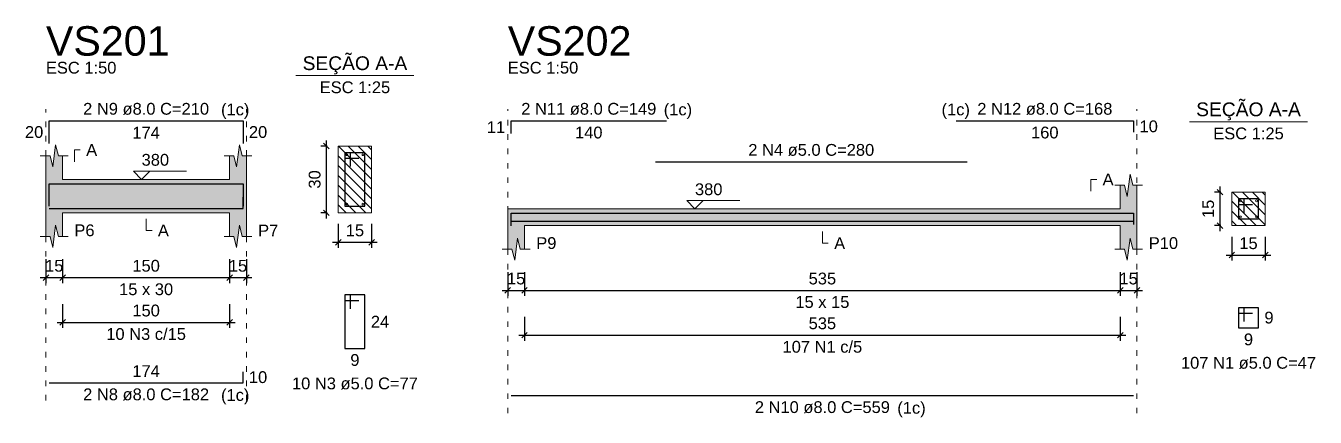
# Model space of a CAD drawing. Header units: inches. Extents: x -52 to 802, y -168 to 85.
# Drawn here: x 186.43 to 209.58, y -108.77 to -101.73 of the extents above; entities that cross this region are included whole.
import ezdxf

# ---------------------------------------------------------------- set-up
doc = ezdxf.new("R2010")
doc.units = ezdxf.units.IN
doc.header["$MEASUREMENT"] = 0
doc.linetypes.add('DOT2', pattern=[3.175, 0, -3.175])
for name, color, linetype, lineweight in [('Descrição da armadura', 7, 'Continuous', 5), ('DT-Barras na forma', 2, 'Continuous', 30), ('DT-Barras no corte', 5, 'Continuous', 5), ('DT-Barras rebatidas', 2, 'Continuous', 30), ('DT-Cotas', 9, 'Continuous', 5), ('DT-Forma', 5, 'Continuous', 5), ('DT-Hachura forma vigas', 252, 'Continuous', 5), ('DT-Hachura seção vigas', 252, 'Continuous', 5), ('DT-Pontilhado', 9, 'DOT2', 5), ('DT-Textos', 7, 'Continuous', 5), ('DT-Título', 3, 'Continuous', 20), ('Textos armaduras', 7, 'Continuous', 5)]:
    doc.layers.add(name, color=color, linetype=linetype, lineweight=lineweight)
doc.styles.add('Arial', font='arial.ttf')
doc.styles.get("Standard").update_dxf_attribs({"font": 'arial.ttf'})
doc.dimstyles.new('UM_25.000000', dxfattribs={"dimtxt": 0.18, "dimasz": 0.1, "dimexe": 0.1, "dimexo": 0.2, "dimgap": 0, "dimtad": 1, "dimtih": 1, "dimtoh": 1, "dimdec": 1, "dimlfac": 25, "dimzin": 0, "dimdsep": 46, "dimtxsty": 'Standard', "dimcen": 0.09, "dimdle": 0.1, "dimadec": 1, "dimazin": 2, "dimtfac": 1, "dimtdec": 4, "dimtofl": 0, "dimtmove": 0, "dimatfit": 3, "dimfxl": 1, "dimtolj": 1, "dimarcsym": 0})
doc.dimstyles.new('UM_50.000000', dxfattribs={"dimtxt": 0.18, "dimasz": 0.1, "dimexe": 0.1, "dimexo": 0.2, "dimgap": 0, "dimtad": 1, "dimtih": 1, "dimtoh": 1, "dimdec": 1, "dimlfac": 50, "dimzin": 0, "dimdsep": 46, "dimtxsty": 'Standard', "dimcen": 0.09, "dimdle": 0.1, "dimadec": 1, "dimazin": 2, "dimtfac": 1, "dimtdec": 4, "dimtofl": 0, "dimtmove": 0, "dimatfit": 3, "dimfxl": 1, "dimtolj": 1, "dimarcsym": 0})

# ---------------------------------------------------------------- blocks, each defined once
blk = doc.blocks.new('_Oblique')
at = {"color": 0, "linetype": 'ByBlock', "lineweight": -2}
blk.add_line((-0.5, -0.5), (0.5, 0.5), dxfattribs=at)
blk = doc.blocks.new('*D1111')
at = {"layer": 'Defpoints', "color": 0, "transparency": 16777216}
for p in [(186.789, -105.731), (187.089, -105.731), (187.089, -106.26)]:
    blk.add_point(p, dxfattribs=at)
at = {"layer": 'DT-Cotas', "color": 0, "lineweight": -2, "transparency": 16777216}
for p, q in [((186.789, -105.931), (186.789, -106.36)), ((187.089, -105.931), (187.089, -106.36)), ((186.689, -106.26), (187.189, -106.26))]:
    blk.add_line(p, q, dxfattribs=at)
at = {"layer": 'DT-Cotas', "color": 0, "lineweight": -2, "transparency": 16777216, "xscale": 0.1, "yscale": 0.1, "zscale": 0.1, "rotation": 180}
blk.add_blockref('_Oblique', (186.789, -106.26), dxfattribs=at)
at = {"layer": 'DT-Cotas', "color": 0, "lineweight": -2, "transparency": 16777216, "xscale": 0.1, "yscale": 0.1, "zscale": 0.1}
blk.add_blockref('_Oblique', (187.089, -106.26), dxfattribs=at)
at = {"layer": 'DT-Cotas', "transparency": 16777216, "insert": (186.939, -106.049), "char_height": 0.2118, "attachment_point": 5, "rotation": 0.0057, "style": 'Arial'}
blk.add_mtext('\\A1;15', dxfattribs=at)
blk = doc.blocks.new('*D1112')
at = {"layer": 'Defpoints', "color": 0, "transparency": 16777216}
for p in [(187.089, -105.731), (190.089, -105.731), (190.089, -106.26)]:
    blk.add_point(p, dxfattribs=at)
at = {"layer": 'DT-Cotas', "color": 0, "lineweight": -2, "transparency": 16777216}
for p, q in [((187.089, -105.931), (187.089, -106.36)), ((190.089, -105.931), (190.089, -106.36)), ((186.989, -106.26), (190.189, -106.26))]:
    blk.add_line(p, q, dxfattribs=at)
at = {"layer": 'DT-Cotas', "color": 0, "lineweight": -2, "transparency": 16777216, "xscale": 0.1, "yscale": 0.1, "zscale": 0.1, "rotation": 180}
blk.add_blockref('_Oblique', (187.089, -106.26), dxfattribs=at)
at = {"layer": 'DT-Cotas', "color": 0, "lineweight": -2, "transparency": 16777216, "xscale": 0.1, "yscale": 0.1, "zscale": 0.1}
blk.add_blockref('_Oblique', (190.089, -106.26), dxfattribs=at)
at = {"layer": 'DT-Cotas', "transparency": 16777216, "insert": (188.589, -106.049), "char_height": 0.2118, "attachment_point": 5, "rotation": 0.0057, "style": 'Arial'}
blk.add_mtext('\\A1;150', dxfattribs=at)
blk = doc.blocks.new('*D1113')
at = {"layer": 'Defpoints', "color": 0, "transparency": 16777216}
for p in [(190.089, -105.731), (190.389, -105.731), (190.389, -106.26)]:
    blk.add_point(p, dxfattribs=at)
at = {"layer": 'DT-Cotas', "color": 0, "lineweight": -2, "transparency": 16777216}
for p, q in [((190.089, -105.931), (190.089, -106.36)), ((190.389, -105.931), (190.389, -106.36)), ((189.989, -106.26), (190.489, -106.26))]:
    blk.add_line(p, q, dxfattribs=at)
at = {"layer": 'DT-Cotas', "color": 0, "lineweight": -2, "transparency": 16777216, "xscale": 0.1, "yscale": 0.1, "zscale": 0.1, "rotation": 180}
blk.add_blockref('_Oblique', (190.089, -106.26), dxfattribs=at)
at = {"layer": 'DT-Cotas', "color": 0, "lineweight": -2, "transparency": 16777216, "xscale": 0.1, "yscale": 0.1, "zscale": 0.1}
blk.add_blockref('_Oblique', (190.389, -106.26), dxfattribs=at)
at = {"layer": 'DT-Cotas', "transparency": 16777216, "insert": (190.239, -106.049), "char_height": 0.2118, "attachment_point": 5, "rotation": 0.0057, "style": 'Arial'}
blk.add_mtext('\\A1;15', dxfattribs=at)
blk = doc.blocks.new('*D1114')
at = {"layer": 'Defpoints', "color": 0, "transparency": 16777216}
for p in [(187.089, -106.536), (190.089, -106.536), (190.089, -107.065)]:
    blk.add_point(p, dxfattribs=at)
at = {"layer": 'DT-Cotas', "color": 0, "lineweight": -2, "transparency": 16777216}
for p, q in [((187.089, -106.736), (187.089, -107.165)), ((190.089, -106.736), (190.089, -107.165)), ((186.989, -107.065), (190.189, -107.065))]:
    blk.add_line(p, q, dxfattribs=at)
at = {"layer": 'DT-Cotas', "color": 0, "lineweight": -2, "transparency": 16777216, "xscale": 0.1, "yscale": 0.1, "zscale": 0.1, "rotation": 180}
blk.add_blockref('_Oblique', (187.089, -107.065), dxfattribs=at)
at = {"layer": 'DT-Cotas', "color": 0, "lineweight": -2, "transparency": 16777216, "xscale": 0.1, "yscale": 0.1, "zscale": 0.1}
blk.add_blockref('_Oblique', (190.089, -107.065), dxfattribs=at)
at = {"layer": 'DT-Cotas', "transparency": 16777216, "insert": (188.589, -106.853), "char_height": 0.2118, "attachment_point": 5, "rotation": 0.0057, "style": 'Arial'}
blk.add_mtext('\\A1;150', dxfattribs=at)
blk = doc.blocks.new('*D1115')
at = {"layer": 'Defpoints', "color": 0, "transparency": 16777216}
for p in [(191.827, -103.896), (192.039, -103.896), (192.039, -105.096)]:
    blk.add_point(p, dxfattribs=at)
at = {"layer": 'DT-Cotas', "color": 0, "lineweight": -2, "transparency": 16777216}
for p, q in [((191.839, -103.896), (191.727, -103.896)), ((191.827, -105.196), (191.827, -103.796)), ((191.839, -105.096), (191.727, -105.096))]:
    blk.add_line(p, q, dxfattribs=at)
at = {"layer": 'DT-Cotas', "color": 0, "lineweight": -2, "transparency": 16777216, "xscale": 0.1, "yscale": 0.1, "zscale": 0.1}
for p, rotation in [((191.827, -103.896), 90), ((191.827, -105.096), 270)]:
    blk.add_blockref('_Oblique', p, dxfattribs=dict(at, rotation=rotation))
at = {"layer": 'DT-Cotas', "transparency": 16777216, "insert": (191.616, -104.496), "char_height": 0.2118, "attachment_point": 5, "rotation": 90, "style": 'Arial'}
blk.add_mtext('\\A1;30', dxfattribs=at)
blk = doc.blocks.new('*D1116')
at = {"layer": 'Defpoints', "color": 0, "transparency": 16777216}
for p in [(192.039, -105.096), (192.639, -105.096), (192.639, -105.625)]:
    blk.add_point(p, dxfattribs=at)
at = {"layer": 'DT-Cotas', "color": 0, "lineweight": -2, "transparency": 16777216}
for p, q in [((192.039, -105.296), (192.039, -105.725)), ((192.639, -105.296), (192.639, -105.725)), ((191.939, -105.625), (192.739, -105.625))]:
    blk.add_line(p, q, dxfattribs=at)
at = {"layer": 'DT-Cotas', "color": 0, "lineweight": -2, "transparency": 16777216, "xscale": 0.1, "yscale": 0.1, "zscale": 0.1, "rotation": 180}
blk.add_blockref('_Oblique', (192.039, -105.625), dxfattribs=at)
at = {"layer": 'DT-Cotas', "color": 0, "lineweight": -2, "transparency": 16777216, "xscale": 0.1, "yscale": 0.1, "zscale": 0.1}
blk.add_blockref('_Oblique', (192.639, -105.625), dxfattribs=at)
at = {"layer": 'DT-Cotas', "transparency": 16777216, "insert": (192.339, -105.413), "char_height": 0.2118, "attachment_point": 5, "rotation": 0.0057, "style": 'Arial'}
blk.add_mtext('\\A1;15', dxfattribs=at)
blk = doc.blocks.new('*D1079')
at = {"layer": 'Defpoints', "color": 0, "transparency": 16777216}
for p in [(195.084, -105.96), (195.384, -105.96), (195.384, -106.49)]:
    blk.add_point(p, dxfattribs=at)
at = {"layer": 'DT-Cotas', "color": 0, "lineweight": -2, "transparency": 16777216}
for p, q in [((195.084, -106.16), (195.084, -106.59)), ((195.384, -106.16), (195.384, -106.59)), ((194.984, -106.49), (195.484, -106.49))]:
    blk.add_line(p, q, dxfattribs=at)
at = {"layer": 'DT-Cotas', "color": 0, "lineweight": -2, "transparency": 16777216, "xscale": 0.1, "yscale": 0.1, "zscale": 0.1, "rotation": 180}
blk.add_blockref('_Oblique', (195.084, -106.49), dxfattribs=at)
at = {"layer": 'DT-Cotas', "color": 0, "lineweight": -2, "transparency": 16777216, "xscale": 0.1, "yscale": 0.1, "zscale": 0.1}
blk.add_blockref('_Oblique', (195.384, -106.49), dxfattribs=at)
at = {"layer": 'DT-Cotas', "transparency": 16777216, "insert": (195.234, -106.278), "char_height": 0.2118, "attachment_point": 5, "rotation": 0.0057, "style": 'Arial'}
blk.add_mtext('\\A1;15', dxfattribs=at)
blk = doc.blocks.new('*D1080')
at = {"layer": 'Defpoints', "color": 0, "transparency": 16777216}
for p in [(195.384, -105.96), (206.084, -105.96), (206.084, -106.49)]:
    blk.add_point(p, dxfattribs=at)
at = {"layer": 'DT-Cotas', "color": 0, "lineweight": -2, "transparency": 16777216}
for p, q in [((195.384, -106.16), (195.384, -106.59)), ((206.084, -106.16), (206.084, -106.59)), ((195.284, -106.49), (206.184, -106.49))]:
    blk.add_line(p, q, dxfattribs=at)
at = {"layer": 'DT-Cotas', "color": 0, "lineweight": -2, "transparency": 16777216, "xscale": 0.1, "yscale": 0.1, "zscale": 0.1, "rotation": 180}
blk.add_blockref('_Oblique', (195.384, -106.49), dxfattribs=at)
at = {"layer": 'DT-Cotas', "color": 0, "lineweight": -2, "transparency": 16777216, "xscale": 0.1, "yscale": 0.1, "zscale": 0.1}
blk.add_blockref('_Oblique', (206.084, -106.49), dxfattribs=at)
at = {"layer": 'DT-Cotas', "transparency": 16777216, "insert": (200.734, -106.278), "char_height": 0.2118, "attachment_point": 5, "rotation": 0.0057, "style": 'Arial'}
blk.add_mtext('\\A1;535', dxfattribs=at)
blk = doc.blocks.new('*D1081')
at = {"layer": 'Defpoints', "color": 0, "transparency": 16777216}
for p in [(206.084, -105.96), (206.384, -105.96), (206.384, -106.49)]:
    blk.add_point(p, dxfattribs=at)
at = {"layer": 'DT-Cotas', "color": 0, "lineweight": -2, "transparency": 16777216}
for p, q in [((206.084, -106.16), (206.084, -106.59)), ((206.384, -106.16), (206.384, -106.59)), ((205.984, -106.49), (206.484, -106.49))]:
    blk.add_line(p, q, dxfattribs=at)
at = {"layer": 'DT-Cotas', "color": 0, "lineweight": -2, "transparency": 16777216, "xscale": 0.1, "yscale": 0.1, "zscale": 0.1, "rotation": 180}
blk.add_blockref('_Oblique', (206.084, -106.49), dxfattribs=at)
at = {"layer": 'DT-Cotas', "color": 0, "lineweight": -2, "transparency": 16777216, "xscale": 0.1, "yscale": 0.1, "zscale": 0.1}
blk.add_blockref('_Oblique', (206.384, -106.49), dxfattribs=at)
at = {"layer": 'DT-Cotas', "transparency": 16777216, "insert": (206.234, -106.278), "char_height": 0.2118, "attachment_point": 5, "rotation": 0.0057, "style": 'Arial'}
blk.add_mtext('\\A1;15', dxfattribs=at)
blk = doc.blocks.new('*D1082')
at = {"layer": 'Defpoints', "color": 0, "transparency": 16777216}
for p in [(195.384, -106.765), (206.084, -106.765), (206.084, -107.295)]:
    blk.add_point(p, dxfattribs=at)
at = {"layer": 'DT-Cotas', "color": 0, "lineweight": -2, "transparency": 16777216}
for p, q in [((195.384, -106.965), (195.384, -107.395)), ((206.084, -106.965), (206.084, -107.395)), ((195.284, -107.295), (206.184, -107.295))]:
    blk.add_line(p, q, dxfattribs=at)
at = {"layer": 'DT-Cotas', "color": 0, "lineweight": -2, "transparency": 16777216, "xscale": 0.1, "yscale": 0.1, "zscale": 0.1, "rotation": 180}
blk.add_blockref('_Oblique', (195.384, -107.295), dxfattribs=at)
at = {"layer": 'DT-Cotas', "color": 0, "lineweight": -2, "transparency": 16777216, "xscale": 0.1, "yscale": 0.1, "zscale": 0.1}
blk.add_blockref('_Oblique', (206.084, -107.295), dxfattribs=at)
at = {"layer": 'DT-Cotas', "transparency": 16777216, "insert": (200.734, -107.083), "char_height": 0.2118, "attachment_point": 5, "rotation": 0.0057, "style": 'Arial'}
blk.add_mtext('\\A1;535', dxfattribs=at)
blk = doc.blocks.new('*D1083')
at = {"layer": 'Defpoints', "color": 0, "transparency": 16777216}
for p in [(207.875, -104.725), (208.087, -104.725), (208.087, -105.325)]:
    blk.add_point(p, dxfattribs=at)
at = {"layer": 'DT-Cotas', "color": 0, "lineweight": -2, "transparency": 16777216}
for p, q in [((207.875, -105.425), (207.875, -104.625)), ((207.887, -104.725), (207.775, -104.725)), ((207.887, -105.325), (207.775, -105.325))]:
    blk.add_line(p, q, dxfattribs=at)
at = {"layer": 'DT-Cotas', "color": 0, "lineweight": -2, "transparency": 16777216, "xscale": 0.1, "yscale": 0.1, "zscale": 0.1}
for p, rotation in [((207.875, -104.725), 90), ((207.875, -105.325), 270)]:
    blk.add_blockref('_Oblique', p, dxfattribs=dict(at, rotation=rotation))
at = {"layer": 'DT-Cotas', "transparency": 16777216, "insert": (207.663, -105.025), "char_height": 0.2118, "attachment_point": 5, "rotation": 90, "style": 'Arial'}
blk.add_mtext('\\A1;15', dxfattribs=at)
blk = doc.blocks.new('*D1084')
at = {"layer": 'Defpoints', "color": 0, "transparency": 16777216}
for p in [(208.087, -105.325), (208.687, -105.325), (208.687, -105.855)]:
    blk.add_point(p, dxfattribs=at)
at = {"layer": 'DT-Cotas', "color": 0, "lineweight": -2, "transparency": 16777216}
for p, q in [((208.087, -105.525), (208.087, -105.955)), ((208.687, -105.525), (208.687, -105.955)), ((207.987, -105.855), (208.787, -105.855))]:
    blk.add_line(p, q, dxfattribs=at)
at = {"layer": 'DT-Cotas', "color": 0, "lineweight": -2, "transparency": 16777216, "xscale": 0.1, "yscale": 0.1, "zscale": 0.1, "rotation": 180}
blk.add_blockref('_Oblique', (208.087, -105.855), dxfattribs=at)
at = {"layer": 'DT-Cotas', "color": 0, "lineweight": -2, "transparency": 16777216, "xscale": 0.1, "yscale": 0.1, "zscale": 0.1}
blk.add_blockref('_Oblique', (208.687, -105.855), dxfattribs=at)
at = {"layer": 'DT-Cotas', "transparency": 16777216, "insert": (208.387, -105.643), "char_height": 0.2118, "attachment_point": 5, "rotation": 0.0057, "style": 'Arial'}
blk.add_mtext('\\A1;15', dxfattribs=at)

msp = doc.modelspace()

# ---------------------------------------------------------------- hatches: boundary and pattern name
at = {"layer": 'DT-Hachura forma vigas', "linetype": 'Continuous'}
for points in [[(190.389, -105.5191), (190.389, -105.0955), (190.389, -104.4955), (190.389, -104.0719), (190.314, -104.0719), (190.264, -103.8719), (190.214, -104.2719), (190.164, -104.0719), (190.089, -104.0719), (190.089, -104.4955), (187.089, -104.4955), (187.089, -104.0719), (187.014, -104.0719), (186.964, -103.8719), (186.914, -104.2719), (186.864, -104.0719), (186.789, -104.0719), (186.789, -104.4955), (186.789, -105.0955), (186.789, -105.5191), (186.864, -105.5191), (186.914, -105.7191), (186.964, -105.3191), (187.014, -105.5191), (187.089, -105.5191), (187.089, -105.0955), (190.089, -105.0955), (190.089, -105.5191), (190.164, -105.5191), (190.214, -105.7191), (190.264, -105.3191), (190.314, -105.5191), (190.389, -105.5191)], [(206.3841, -105.7486), (206.3841, -105.325), (206.3841, -105.025), (206.3841, -104.6014), (206.3091, -104.6014), (206.2591, -104.4014), (206.2091, -104.8014), (206.1591, -104.6014), (206.0841, -104.6014), (206.0841, -105.025), (195.3841, -105.025), (195.0841, -105.025), (195.0841, -105.325), (195.0841, -105.7486), (195.1591, -105.7486), (195.2091, -105.9486), (195.2591, -105.5486), (195.3091, -105.7486), (195.3841, -105.7486), (195.3841, -105.325), (206.0841, -105.325), (206.0841, -105.7486), (206.1591, -105.7486), (206.2091, -105.9486), (206.2591, -105.5486), (206.3091, -105.7486), (206.3841, -105.7486)]]:
    msp.add_hatch(color=256, dxfattribs=at).paths.add_polyline_path(points)
at = {"layer": 'DT-Hachura seção vigas', "linetype": 'Continuous'}
h = msp.add_hatch(dxfattribs=at)
h.set_pattern_fill('ANSI31', color=256, angle=90, style=0)
h.set_pattern_definition([(135, (158.88351, -400.24954), (-0.08838835, -0.08838835), [])])
h.paths.add_polyline_path([(192.0392, -105.0955), (192.0392, -105.0955), (192.6392, -105.0955), (192.6392, -103.8955), (192.0392, -103.8955), (192.0392, -105.0955)])
h = msp.add_hatch(dxfattribs=at)
h.set_pattern_fill('ANSI31', color=256, angle=90, style=0)
h.set_pattern_definition([(135, (159.61895, -400.24954), (-0.08838835, -0.08838835), [])])
h.paths.add_polyline_path([(208.0868, -105.325), (208.0868, -105.325), (208.6868, -105.325), (208.6868, -104.725), (208.0868, -104.725), (208.0868, -105.325)])

# ---------------------------------------------------------------- linework, layer by layer
at = {"layer": 'DT-Barras na forma'}
for p, q in [((192.2592, -104.0155), (192.1592, -104.0155)), ((192.1592, -104.0155), (192.1592, -104.9755)), ((192.5192, -104.0155), (192.1592, -104.0155)), ((192.1592, -104.0155), (192.1592, -104.1155)), ((192.1592, -104.1155), (192.4092, -104.1155)), ((192.2592, -104.2655), (192.2592, -104.0155)), ((192.5192, -104.9755), (192.5192, -104.0155)), ((208.3068, -104.845), (208.2068, -104.845)), ((208.2068, -104.845), (208.2068, -105.205)), ((208.5668, -104.845), (208.2068, -104.845)), ((208.2068, -104.845), (208.2068, -104.945)), ((208.3068, -105.095), (208.3068, -104.845)), ((208.5668, -105.205), (208.5668, -104.845)), ((192.1592, -104.9755), (192.5192, -104.9755)), ((208.2068, -104.945), (208.4568, -104.945)), ((208.2068, -105.205), (208.5668, -105.205))]:
    msp.add_line(p, q, dxfattribs=at)
for points in [[(186.849, -104.9782), (186.849, -104.5735), (190.329, -104.5735), (190.329, -104.9782)], [(186.849, -105.0175), (190.329, -105.0175), (190.329, -104.8175)], [(195.1441, -105.327), (195.1441, -105.103), (197.9341, -105.103)], [(197.7341, -105.1), (203.3341, -105.1)], [(203.1341, -105.103), (206.3241, -105.103), (206.3241, -105.303)], [(195.1441, -105.247), (206.3241, -105.247)]]:
    msp.add_lwpolyline(points, dxfattribs=at)
at = {"layer": 'DT-Barras no corte'}
for centre in [(192.1952, -104.0515), (192.4832, -104.0515), (208.2428, -104.881), (208.5308, -104.881), (192.1952, -104.9395), (192.4832, -104.9395), (208.2428, -105.169), (208.5308, -105.169)]:
    msp.add_circle(centre, 0.016, dxfattribs=at)
at = {"layer": 'DT-Barras rebatidas'}
for p, q in [((186.849, -103.8486), (186.849, -103.4439)), ((186.849, -103.4439), (190.329, -103.4439)), ((190.329, -103.4439), (190.329, -103.8486)), ((195.1441, -103.6679), (195.1441, -103.4439)), ((195.1441, -103.4439), (197.9341, -103.4439)), ((203.1341, -103.4439), (206.3241, -103.4439)), ((206.3241, -103.4439), (206.3241, -103.6439)), ((197.7341, -104.1822), (203.3341, -104.1822)), ((192.2592, -106.5722), (192.1592, -106.5722)), ((192.1592, -106.5722), (192.1592, -107.5322)), ((192.5192, -106.5722), (192.1592, -106.5722)), ((192.1592, -106.5722), (192.1592, -106.6722)), ((192.1592, -106.6722), (192.4092, -106.6722)), ((192.2592, -106.8222), (192.2592, -106.5722)), ((192.5192, -107.5322), (192.5192, -106.5722)), ((208.3068, -106.8017), (208.2068, -106.8017)), ((208.2068, -106.8017), (208.2068, -107.1617)), ((208.5668, -106.8017), (208.2068, -106.8017)), ((208.2068, -106.8017), (208.2068, -106.9017)), ((208.2068, -106.9017), (208.4568, -106.9017)), ((208.3068, -107.0517), (208.3068, -106.8017)), ((208.5668, -107.1617), (208.5668, -106.8017)), ((208.2068, -107.1617), (208.5668, -107.1617)), ((192.1592, -107.5322), (192.5192, -107.5322)), ((190.329, -108.1522), (190.329, -107.9522)), ((186.849, -108.1522), (190.329, -108.1522)), ((195.1441, -108.3817), (206.3241, -108.3817))]:
    msp.add_line(p, q, dxfattribs=at)
at = {"layer": 'DT-Forma'}
for p, q in [((186.914, -104.2719), (186.964, -103.8719)), ((186.964, -103.8719), (187.014, -104.0719)), ((190.214, -104.2719), (190.264, -103.8719)), ((190.264, -103.8719), (190.314, -104.0719)), ((192.6392, -103.8955), (192.0392, -103.8955)), ((192.0392, -103.8955), (192.0392, -103.8955)), ((192.0392, -103.8955), (192.0392, -105.0955)), ((192.6392, -105.0955), (192.6392, -103.8955)), ((192.6392, -103.8955), (192.6392, -103.8955)), ((186.689, -104.0719), (186.864, -104.0719)), ((186.789, -104.4955), (186.789, -104.0719)), ((186.864, -104.0719), (186.914, -104.2719)), ((187.014, -104.0719), (187.189, -104.0719)), ((187.089, -104.0719), (187.089, -104.4955)), ((189.989, -104.0719), (190.164, -104.0719)), ((190.089, -104.4955), (190.089, -104.0719)), ((190.164, -104.0719), (190.214, -104.2719)), ((190.314, -104.0719), (190.489, -104.0719)), ((190.389, -104.0719), (190.389, -104.4955)), ((206.2091, -104.8014), (206.2591, -104.4014)), ((206.2591, -104.4014), (206.3091, -104.6014)), ((187.089, -104.4955), (190.089, -104.4955)), ((205.9841, -104.6014), (206.1591, -104.6014)), ((206.0841, -105.025), (206.0841, -104.6014)), ((206.1591, -104.6014), (206.2091, -104.8014)), ((206.3091, -104.6014), (206.4841, -104.6014)), ((206.3841, -104.6014), (206.3841, -105.025)), ((208.6868, -104.725), (208.0868, -104.725)), ((208.0868, -104.725), (208.0868, -104.725)), ((208.0868, -104.725), (208.0868, -105.325)), ((208.6868, -105.325), (208.6868, -104.725)), ((208.6868, -104.725), (208.6868, -104.725)), ((186.789, -105.0955), (186.789, -105.5191)), ((187.089, -105.5191), (187.089, -105.0955)), ((187.089, -105.0955), (190.089, -105.0955)), ((190.089, -105.0955), (190.089, -105.5191)), ((190.389, -105.5191), (190.389, -105.0955)), ((192.0392, -105.0955), (192.6392, -105.0955)), ((192.0392, -105.0955), (192.0392, -105.0955)), ((192.6392, -105.0955), (192.6392, -105.0955)), ((195.0841, -105.025), (195.3841, -105.025)), ((195.3841, -105.025), (206.0841, -105.025)), ((186.914, -105.7191), (186.964, -105.3191)), ((186.964, -105.3191), (187.014, -105.5191)), ((190.214, -105.7191), (190.264, -105.3191)), ((190.264, -105.3191), (190.314, -105.5191)), ((195.0841, -105.325), (195.0841, -105.7486)), ((195.3841, -105.7486), (195.3841, -105.325)), ((195.3841, -105.325), (206.0841, -105.325)), ((206.0841, -105.325), (206.0841, -105.7486)), ((206.3841, -105.7486), (206.3841, -105.325)), ((208.0868, -105.325), (208.6868, -105.325)), ((208.0868, -105.325), (208.0868, -105.325)), ((208.6868, -105.325), (208.6868, -105.325)), ((186.689, -105.5191), (186.864, -105.5191)), ((186.864, -105.5191), (186.914, -105.7191)), ((187.014, -105.5191), (187.189, -105.5191)), ((189.989, -105.5191), (190.164, -105.5191)), ((190.164, -105.5191), (190.214, -105.7191)), ((190.314, -105.5191), (190.489, -105.5191)), ((195.2091, -105.9486), (195.2591, -105.5486)), ((195.2591, -105.5486), (195.3091, -105.7486)), ((206.2091, -105.9486), (206.2591, -105.5486)), ((206.2591, -105.5486), (206.3091, -105.7486)), ((194.9841, -105.7486), (195.1591, -105.7486)), ((195.1591, -105.7486), (195.2091, -105.9486)), ((195.3091, -105.7486), (195.4841, -105.7486)), ((205.9841, -105.7486), (206.1591, -105.7486)), ((206.1591, -105.7486), (206.2091, -105.9486)), ((206.3091, -105.7486), (206.4841, -105.7486))]:
    msp.add_line(p, q, dxfattribs=at)
at = {"layer": 'DT-Forma', "linetype": 'Continuous'}
for p, q in [((186.789, -105.0955), (186.789, -104.4955)), ((190.389, -104.4955), (190.389, -105.0955)), ((195.0841, -105.325), (195.0841, -105.025)), ((206.3841, -105.025), (206.3841, -105.325))]:
    msp.add_line(p, q, dxfattribs=at)
at = {"layer": 'DT-Pontilhado', "ltscale": 0.05}
for p, q in [((186.789, -108.4699), (186.789, -103.2321)), ((190.389, -108.4699), (190.389, -103.2321)), ((195.0841, -108.6994), (195.0841, -103.2321)), ((206.3841, -108.6994), (206.3841, -103.2321))]:
    msp.add_line(p, q, dxfattribs=at)
at = {"layer": 'DT-Textos'}
for p, q in [((191.2802, -102.6306), (193.3982, -102.6306)), ((207.3278, -103.4601), (209.4458, -103.4601))]:
    msp.add_line(p, q, dxfattribs=at)
for points in [[(187.3008, -104.1778), (187.3008, -103.966), (187.4067, -103.966)], [(188.6562, -104.3473), (188.5079, -104.4955), (188.3597, -104.3473), (189.3128, -104.3473)], [(205.5546, -104.7073), (205.5546, -104.4955), (205.6605, -104.4955)], [(198.5941, -104.8768), (198.4459, -105.025), (198.2976, -104.8768), (199.2507, -104.8768)], [(188.589, -105.2014), (188.589, -105.4132), (188.6949, -105.4132)], [(200.7341, -105.4309), (200.7341, -105.6427), (200.84, -105.6427)]]:
    msp.add_lwpolyline(points, dxfattribs=at)

# ---------------------------------------------------------------- texts
at = {"layer": 'Descrição da armadura', "linetype": 'Continuous', "char_height": 0.2118, "attachment_point": 8, "line_spacing_factor": 0.798, "style": 'Arial'}
for s, insert, width in [('2 N9 ø8.0 C=210', (188.589, -103.338), 4.534748), ('2 N11 ø8.0 C=149', (196.5391, -103.338), 4.8647), ('2 N12 ø8.0 C=168', (204.7291, -103.338), 4.8647), ('2 N4 ø5.0 C=280', (200.5341, -104.0763), 4.534748), ('10 N3 c/15', (188.589, -107.383), 2.869342), ('107 N1 c/5', (200.7341, -107.6125), 2.869342), ('2 N8 ø8.0 C=182', (188.589, -108.4699), 4.534748), ('2 N10 ø8.0 C=559', (200.7341, -108.6994), 4.8647)]:
    msp.add_mtext(s, dxfattribs=dict(at, insert=insert, width=width))
at = {"layer": 'Descrição da armadura', "color": 7, "linetype": 'Continuous', "char_height": 0.2118, "attachment_point": 8, "line_spacing_factor": 0.798, "style": 'Arial'}
for s, insert, width in [('107 N1 ø5.0 C=47', (208.3868, -107.903), 4.8647), ('10 N3 ø5.0 C=77', (192.3392, -108.2735), 4.534748)]:
    msp.add_mtext(s, dxfattribs=dict(at, insert=insert, width=width))
at = {"layer": 'DT-Textos', "line_spacing_factor": 0.798, "style": 'Arial'}
for s, insert, char_height, width, attachment_point in [('SEÇÃO A-A', (192.3395, -102.6065), 0.2471, 3.875022, 8), ('ESC 1:50', (186.789, -102.5967), 0.2118, 3.045677, 7), ('ESC 1:50', (195.0841, -102.5967), 0.2118, 3.045677, 7), ('ESC 1:25', (192.3392, -102.9483), 0.2118, 3.045677, 8), ('SEÇÃO A-A', (208.3869, -103.4355), 0.2471, 3.875022, 8), ('(1c)', (189.9345, -103.4075), 0.2118, 1.225428, 7), ('(1c)', (197.8849, -103.4075), 0.2118, 1.225428, 7), ('(1c)', (203.3839, -103.4075), 0.2118, 1.225428, 9), ('ESC 1:25', (208.3868, -103.7778), 0.2118, 3.045677, 8), ('A', (187.5126, -104.0719), 0.2118, 0.474606, 7), ('380', (188.5079, -104.252), 0.2118, 1.18721, 7), ('A', (205.7664, -104.6014), 0.2118, 0.474606, 7), ('380', (198.4459, -104.7815), 0.2118, 1.18721, 7), ('P6', (187.3008, -105.5191), 0.2118, 0.870342, 7), ('A', (188.8008, -105.5191), 0.2118, 0.474606, 7), ('P7', (190.6008, -105.5191), 0.2118, 0.870342, 7), ('P9', (195.5959, -105.7486), 0.2118, 0.870342, 7), ('A', (200.9459, -105.7486), 0.2118, 0.474606, 7), ('P10', (206.5959, -105.7486), 0.2118, 0.870342, 7), ('15 x 30', (188.589, -106.5781), 0.2118, 2.334116, 8), ('15 x 15', (200.7341, -106.8076), 0.2118, 2.334116, 8), ('(1c)', (189.9345, -108.5395), 0.2118, 1.225428, 7), ('(1c)', (202.0799, -108.7695), 0.2118, 1.225428, 7)]:
    msp.add_mtext(s, dxfattribs=dict(at, insert=insert, char_height=char_height, width=width, attachment_point=attachment_point))
at = {"layer": 'DT-Título', "char_height": 0.5295, "width": 4.272843, "attachment_point": 7, "line_spacing_factor": 0.798, "style": 'Arial'}
for s, insert in [('VS201', (186.789, -102.279)), ('VS202', (195.0841, -102.279))]:
    msp.add_mtext(s, dxfattribs=dict(at, insert=insert))
at = {"layer": 'Textos armaduras', "linetype": 'Continuous', "char_height": 0.2118, "attachment_point": 7, "line_spacing_factor": 0.798, "style": 'Arial'}
for s, insert, width in [('11', (194.7083, -103.6618), 0.659905), ('10', (206.43, -103.6498), 0.659905), ('20', (186.4132, -103.7522), 0.659905), ('174', (188.3416, -103.7616), 0.989858), ('20', (190.4349, -103.7522), 0.659905), ('140', (196.2917, -103.7616), 0.989858), ('160', (204.4817, -103.7616), 0.989858), ('174', (188.3416, -108.0463), 0.989858), ('10', (190.4349, -108.1581), 0.659905)]:
    msp.add_mtext(s, dxfattribs=dict(at, insert=insert, width=width))
at = {"layer": 'Textos armaduras', "color": 7, "linetype": 'Continuous', "char_height": 0.2118, "attachment_point": 7, "line_spacing_factor": 0.798, "style": 'Arial'}
for s, insert, width in [('24', (192.6251, -107.1581), 0.659905), ('9', (208.6727, -107.0876), 0.329953), ('9', (208.3043, -107.4794), 0.329953), ('9', (192.2567, -107.8499), 0.329953)]:
    msp.add_mtext(s, dxfattribs=dict(at, insert=insert, width=width))

# ---------------------------------------------------------------- dimensions: what is measured, and where the dimension line sits
at = {"layer": 'DT-Cotas'}
for base, p1, p2, picture, middle in [((191.8274, -103.8955), (192.0392, -105.0955), (192.0392, -103.8955), '*D1115', (191.6156, -104.4955)), ((207.875, -104.725), (208.0868, -105.325), (208.0868, -104.725), '*D1083', (207.6632, -105.025))]:
    dim = msp.add_linear_dim(base=base, p1=p1, p2=p2, angle=90, dimstyle='UM_25.000000', override={"dimtxt": 0.2118, "dimasz": 0.1, "dimexe": 0.1, "dimexo": 0.2, "dimtad": 1, "dimtih": 0, "dimtoh": 0, "dimdec": 1, "dimlfac": 25, "dimzin": 8, "dimtxsty": 'Arial', "dimblk": 'Oblique', "dimblk1": 'Oblique', "dimblk2": 'Oblique', "dimsah": 1, "dimdle": 0.1, "dimse1": 0, "dimse2": 0, "dimclrt": 256, "dimadec": 1, "dimazin": 3, "dimtmove": 2, "dimldrblk": 'Oblique'}, dxfattribs=at)
    dim.commit()
    dim.dimension.update_dxf_attribs({"geometry": picture, "text_midpoint": middle, "dimtype": 160, "text_rotation": 90})
for base, p1, p2, dimstyle, override, picture, middle in [((192.6392, -105.625), (192.0392, -105.0955), (192.6392, -105.0955), 'UM_25.000000', {"dimtxt": 0.2118, "dimasz": 0.1, "dimexe": 0.1, "dimexo": 0.2, "dimtad": 1, "dimtih": 0, "dimtoh": 0, "dimdec": 1, "dimlfac": 25, "dimzin": 8, "dimtxsty": 'Arial', "dimblk": 'Oblique', "dimblk1": 'Oblique', "dimblk2": 'Oblique', "dimsah": 1, "dimdle": 0.1, "dimse1": 0, "dimse2": 0, "dimclrt": 256, "dimadec": 1, "dimazin": 3, "dimtmove": 2, "dimldrblk": 'Oblique'}, '*D1116', (192.3392, -105.4132)), ((208.6868, -105.8545), (208.0868, -105.325), (208.6868, -105.325), 'UM_25.000000', {"dimtxt": 0.2118, "dimasz": 0.1, "dimexe": 0.1, "dimexo": 0.2, "dimtad": 1, "dimtih": 0, "dimtoh": 0, "dimdec": 1, "dimlfac": 25, "dimzin": 8, "dimtxsty": 'Arial', "dimblk": 'Oblique', "dimblk1": 'Oblique', "dimblk2": 'Oblique', "dimsah": 1, "dimdle": 0.1, "dimse1": 0, "dimse2": 0, "dimclrt": 256, "dimadec": 1, "dimazin": 3, "dimtmove": 2, "dimldrblk": 'Oblique'}, '*D1084', (208.3868, -105.6427)), ((187.089, -106.2604), (186.789, -105.7309), (187.089, -105.7309), 'UM_50.000000', {"dimtxt": 0.2118, "dimasz": 0.1, "dimexe": 0.1, "dimexo": 0.2, "dimtad": 1, "dimtih": 0, "dimtoh": 0, "dimdec": 1, "dimlfac": 50, "dimzin": 8, "dimtxsty": 'Arial', "dimblk": 'Oblique', "dimblk1": 'Oblique', "dimblk2": 'Oblique', "dimsah": 1, "dimdle": 0.1, "dimse1": 0, "dimse2": 0, "dimclrt": 256, "dimadec": 1, "dimazin": 3, "dimtmove": 2, "dimldrblk": 'Oblique'}, '*D1111', (186.939, -106.0486)), ((190.089, -106.2604), (187.089, -105.7309), (190.089, -105.7309), 'UM_50.000000', {"dimtxt": 0.2118, "dimasz": 0.1, "dimexe": 0.1, "dimexo": 0.2, "dimtad": 1, "dimtih": 0, "dimtoh": 0, "dimdec": 1, "dimlfac": 50, "dimzin": 8, "dimtxsty": 'Arial', "dimblk": 'Oblique', "dimblk1": 'Oblique', "dimblk2": 'Oblique', "dimsah": 1, "dimdle": 0.1, "dimse1": 0, "dimse2": 0, "dimclrt": 256, "dimadec": 1, "dimazin": 3, "dimtmove": 2, "dimldrblk": 'Oblique'}, '*D1112', (188.589, -106.0486)), ((190.389, -106.2604), (190.089, -105.7309), (190.389, -105.7309), 'UM_50.000000', {"dimtxt": 0.2118, "dimasz": 0.1, "dimexe": 0.1, "dimexo": 0.2, "dimtad": 1, "dimtih": 0, "dimtoh": 0, "dimdec": 1, "dimlfac": 50, "dimzin": 8, "dimtxsty": 'Arial', "dimblk": 'Oblique', "dimblk1": 'Oblique', "dimblk2": 'Oblique', "dimsah": 1, "dimdle": 0.1, "dimse1": 0, "dimse2": 0, "dimclrt": 256, "dimadec": 1, "dimazin": 3, "dimtmove": 2, "dimldrblk": 'Oblique'}, '*D1113', (190.239, -106.0486)), ((195.3841, -106.4899), (195.0841, -105.9604), (195.3841, -105.9604), 'UM_50.000000', {"dimtxt": 0.2118, "dimasz": 0.1, "dimexe": 0.1, "dimexo": 0.2, "dimtad": 1, "dimtih": 0, "dimtoh": 0, "dimdec": 1, "dimlfac": 50, "dimzin": 8, "dimtxsty": 'Arial', "dimblk": 'Oblique', "dimblk1": 'Oblique', "dimblk2": 'Oblique', "dimsah": 1, "dimdle": 0.1, "dimse1": 0, "dimse2": 0, "dimclrt": 256, "dimadec": 1, "dimazin": 3, "dimtmove": 2, "dimldrblk": 'Oblique'}, '*D1079', (195.2341, -106.2781)), ((206.0841, -106.4899), (195.3841, -105.9604), (206.0841, -105.9604), 'UM_50.000000', {"dimtxt": 0.2118, "dimasz": 0.1, "dimexe": 0.1, "dimexo": 0.2, "dimtad": 1, "dimtih": 0, "dimtoh": 0, "dimdec": 1, "dimlfac": 50, "dimzin": 8, "dimtxsty": 'Arial', "dimblk": 'Oblique', "dimblk1": 'Oblique', "dimblk2": 'Oblique', "dimsah": 1, "dimdle": 0.1, "dimse1": 0, "dimse2": 0, "dimclrt": 256, "dimadec": 1, "dimazin": 3, "dimtmove": 2, "dimldrblk": 'Oblique'}, '*D1080', (200.7341, -106.2781)), ((206.3841, -106.4899), (206.0841, -105.9604), (206.3841, -105.9604), 'UM_50.000000', {"dimtxt": 0.2118, "dimasz": 0.1, "dimexe": 0.1, "dimexo": 0.2, "dimtad": 1, "dimtih": 0, "dimtoh": 0, "dimdec": 1, "dimlfac": 50, "dimzin": 8, "dimtxsty": 'Arial', "dimblk": 'Oblique', "dimblk1": 'Oblique', "dimblk2": 'Oblique', "dimsah": 1, "dimdle": 0.1, "dimse1": 0, "dimse2": 0, "dimclrt": 256, "dimadec": 1, "dimazin": 3, "dimtmove": 2, "dimldrblk": 'Oblique'}, '*D1081', (206.2341, -106.2781)), ((190.089, -107.0653), (187.089, -106.5358), (190.089, -106.5358), 'UM_50.000000', {"dimtxt": 0.2118, "dimasz": 0.1, "dimexe": 0.1, "dimexo": 0.2, "dimtad": 1, "dimtih": 0, "dimtoh": 0, "dimdec": 1, "dimlfac": 50, "dimzin": 8, "dimtxsty": 'Arial', "dimblk": 'Oblique', "dimblk1": 'Oblique', "dimblk2": 'Oblique', "dimsah": 1, "dimdle": 0.1, "dimse1": 0, "dimse2": 0, "dimclrt": 256, "dimadec": 1, "dimazin": 3, "dimtmove": 2, "dimldrblk": 'Oblique'}, '*D1114', (188.589, -106.8535)), ((206.0841, -107.2948), (195.3841, -106.7653), (206.0841, -106.7653), 'UM_50.000000', {"dimtxt": 0.2118, "dimasz": 0.1, "dimexe": 0.1, "dimexo": 0.2, "dimtad": 1, "dimtih": 0, "dimtoh": 0, "dimdec": 1, "dimlfac": 50, "dimzin": 8, "dimtxsty": 'Arial', "dimblk": 'Oblique', "dimblk1": 'Oblique', "dimblk2": 'Oblique', "dimsah": 1, "dimdle": 0.1, "dimse1": 0, "dimse2": 0, "dimclrt": 256, "dimadec": 1, "dimazin": 3, "dimtmove": 2, "dimldrblk": 'Oblique'}, '*D1082', (200.7341, -107.083))]:
    dim = msp.add_linear_dim(base=base, p1=p1, p2=p2, dimstyle=dimstyle, override=override, dxfattribs=at)
    dim.commit()
    dim.dimension.update_dxf_attribs({"geometry": picture, "text_midpoint": middle, "dimtype": 160, "text_rotation": 0.00573})

doc.saveas('drawing.dxf')
